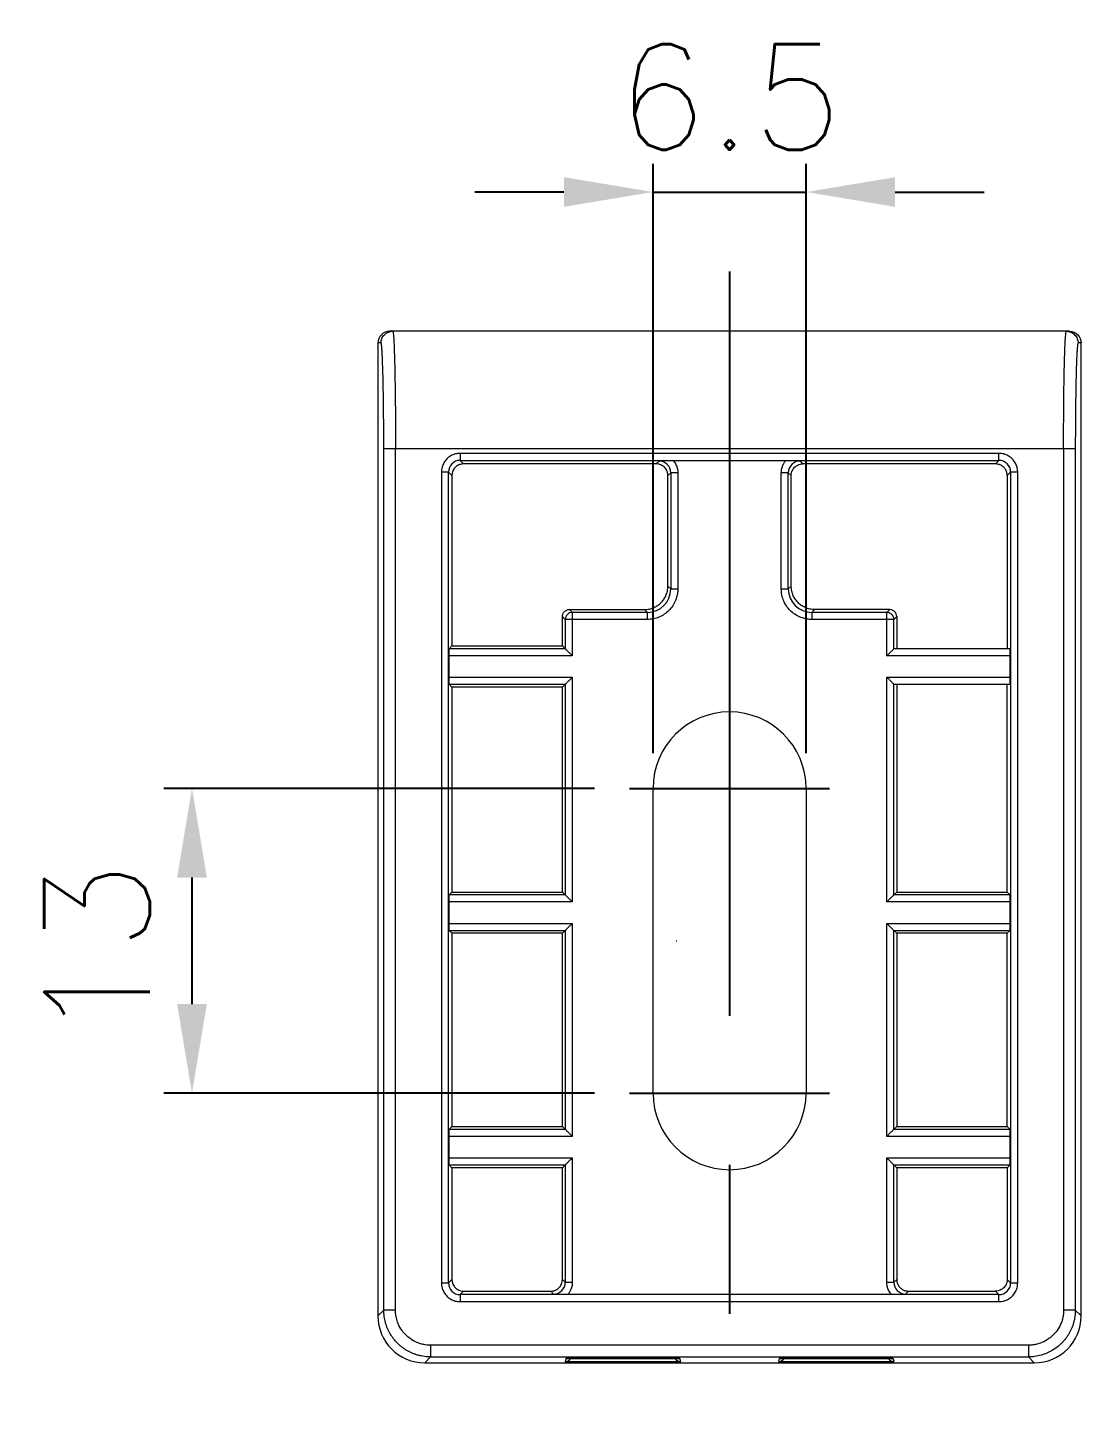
# Model space of a CAD drawing. Header units: millimetres. Extents: x 480 to 1074, y -563 to -143.
# Drawn here: x 613.6 to 658.5, y -370.1 to -310.7 of the extents above; entities that cross this region are included whole.
import ezdxf

# ---------------------------------------------------------------- set-up
doc = ezdxf.new("R2010")
doc.units = ezdxf.units.MM
doc.linetypes.add('CENTER', pattern=[50.8, 31.75, -6.35, 6.35, -6.35])
doc.styles.add('ROMANS', font='romans.shx', dxfattribs={"bigfont": 'whgtxt.shx'})
doc.dimstyles.new('A-1', dxfattribs={"dimscale": 0, "dimtxt": 4.5, "dimasz": 3.8, "dimexe": 1.2, "dimexo": 1.5, "dimgap": 1.8, "dimtad": 1, "dimdec": 4, "dimdsep": 46, "dimtxsty": 'ROMANS', "dimcen": 0, "dimclrd": 3, "dimclre": 3, "dimclrt": 2, "dimadec": 4, "dimazin": 2, "dimtfac": 1, "dimtdec": 4, "dimtmove": 0, "dimatfit": 0, "dimfxl": 0, "dimarcsym": 0})

# ---------------------------------------------------------------- blocks, each defined once
blk = doc.blocks.new('*D87')
at = {"color": 3, "lineweight": -2}
for p, q in [((637.725, -343.18), (619.356, -343.18)), ((620.556, -346.98), (620.556, -352.38)), ((637.725, -356.18), (619.356, -356.18))]:
    blk.add_line(p, q, dxfattribs=at)
at = {"color": 3}
for points in [[(619.923, -346.98), (621.19, -346.98), (620.556, -343.18)], [(619.923, -352.38), (621.19, -352.38), (620.556, -356.18)]]:
    blk.add_solid(points, dxfattribs=at)
at = {"layer": 'Defpoints', "color": 0}
for p in [(639.225, -343.18), (620.556, -356.18), (639.225, -356.18)]:
    blk.add_point(p, dxfattribs=at)
at = {"color": 2, "insert": (616.506, -350.128), "char_height": 4.5, "attachment_point": 5, "rotation": 90, "style": 'ROMANS'}
blk.add_mtext('13', dxfattribs=at)
blk = doc.blocks.new('*D88')
at = {"color": 3, "lineweight": -2}
for p, q in [((640.225, -341.68), (640.225, -316.54)), ((646.754, -341.68), (646.754, -316.54)), ((636.425, -317.74), (632.625, -317.74)), ((640.225, -317.74), (646.754, -317.74)), ((650.554, -317.74), (654.354, -317.74))]:
    blk.add_line(p, q, dxfattribs=at)
at = {"color": 3}
for points in [[(636.425, -317.107), (636.425, -318.373), (640.225, -317.74)], [(650.554, -317.107), (650.554, -318.373), (646.754, -317.74)]]:
    blk.add_solid(points, dxfattribs=at)
at = {"layer": 'Defpoints', "color": 0}
for p in [(646.754, -317.74), (640.225, -343.18), (646.754, -343.18)]:
    blk.add_point(p, dxfattribs=at)
at = {"color": 2, "insert": (643.489, -313.69), "char_height": 4.5, "attachment_point": 5, "style": 'ROMANS'}
blk.add_mtext('6.5', dxfattribs=at)

msp = doc.modelspace()

# ---------------------------------------------------------------- linework, layer by layer
at = {"color": 1, "linetype": 'CENTER'}
for p, q in [((643.4892, -321.13559), (643.4892, -370.12716)), ((639.22488, -343.18), (647.75353, -343.18)), ((639.22488, -356.18), (647.75353, -356.18))]:
    msp.add_line(p, q, dxfattribs=at)
at = {"color": 7, "linetype": 'Continuous', "lineweight": 15}
for p, q in [((628.4892, -324.18), (628.4892, -331.68)), ((628.62047, -324.18), (628.4892, -324.18)), ((629.12031, -323.68), (628.98921, -323.68)), ((657.85809, -323.68), (629.12031, -323.68)), ((657.98929, -323.68), (657.85809, -323.68)), ((658.4892, -324.18), (658.35793, -324.18006)), ((658.4892, -331.68), (658.4892, -324.18)), ((628.73831, -365.43158), (628.73831, -328.68)), ((629.23814, -328.68), (657.74025, -328.68)), ((629.23814, -365.43158), (629.23814, -328.68)), ((654.98172, -328.88776), (631.99668, -328.88776)), ((657.74025, -328.68), (657.74026, -331.68)), ((658.24009, -328.68), (658.24009, -331.68)), ((631.99668, -329.18765), (654.98172, -329.18765)), ((632.14615, -329.33712), (631.99668, -329.18765)), ((640.35844, -329.33712), (632.14615, -329.33712)), ((640.48172, -329.21384), (640.35844, -329.33712)), ((645.87854, -329.20619), (641.09987, -329.20619)), ((646.61996, -329.33712), (646.49668, -329.21384)), ((654.83226, -329.33712), (646.61996, -329.33712)), ((654.98172, -329.18765), (654.83226, -329.33712)), ((631.19696, -329.68748), (631.19696, -364.27253)), ((631.49685, -329.68748), (631.19696, -329.68748)), ((631.49685, -364.27253), (631.49685, -329.68748)), ((631.64632, -329.83695), (631.49685, -329.68748)), ((631.64632, -329.83695), (631.64632, -337.09908)), ((640.85827, -329.83695), (640.98155, -329.71367)), ((640.85827, -334.54942), (640.85827, -329.83695)), ((641.28145, -329.71367), (640.98155, -329.71367)), ((640.98155, -329.71367), (640.98155, -334.6727)), ((641.28145, -329.71367), (641.28145, -334.6727)), ((645.69696, -334.6727), (645.69696, -329.71367)), ((645.99685, -334.6727), (645.99685, -329.71367)), ((646.12013, -329.83695), (645.99685, -329.71367)), ((646.12013, -334.54942), (646.12013, -329.83695)), ((655.48155, -329.68748), (655.33209, -329.83695)), ((655.33209, -329.83695), (655.33209, -337.23)), ((655.48155, -329.68748), (655.48155, -364.27253)), ((655.78145, -364.27253), (655.78145, -329.68748)), ((628.4892, -331.68), (628.4892, -365.68069)), ((657.74026, -331.68), (657.74026, -365.43158)), ((658.24009, -331.68), (658.24009, -365.43158)), ((658.4892, -365.68069), (658.4892, -331.68)), ((640.98155, -334.6727), (640.85827, -334.54942)), ((645.69696, -334.6727), (645.99685, -334.6727)), ((646.12013, -334.54942), (645.99685, -334.6727)), ((636.78145, -335.67235), (636.6582, -335.54908)), ((636.6582, -335.54908), (639.85862, -335.54908)), ((639.85862, -335.54908), (639.9819, -335.67235)), ((646.99651, -335.67235), (647.11979, -335.54908)), ((650.3202, -335.54908), (647.11979, -335.54908)), ((650.3202, -335.54908), (650.19696, -335.67235)), ((636.35827, -335.84897), (636.48155, -335.97225)), ((636.35827, -337.09908), (636.35827, -335.84897)), ((636.48155, -335.97225), (636.48155, -337.22235)), ((636.78145, -335.97225), (636.48155, -335.97225)), ((636.78145, -335.67235), (636.78145, -335.97225)), ((639.9819, -335.67235), (636.78145, -335.67235)), ((636.78145, -335.97225), (636.78145, -337.52225)), ((639.9819, -335.97225), (636.78145, -335.97225)), ((639.9819, -335.97225), (639.9819, -335.67235)), ((650.19696, -335.67235), (646.99651, -335.67235)), ((650.19696, -335.97225), (646.99651, -335.97225)), ((650.19696, -335.97225), (650.19696, -335.67235)), ((650.19696, -337.53), (650.19696, -335.97225)), ((650.49685, -335.97225), (650.19696, -335.97225)), ((650.49685, -335.97225), (650.62013, -335.84901)), ((650.49685, -337.23011), (650.49685, -335.97225)), ((650.62013, -335.84901), (650.62013, -337.23)), ((631.52304, -337.22235), (631.64632, -337.09908)), ((636.48155, -337.22235), (631.52304, -337.22235)), ((631.64632, -337.09908), (636.35827, -337.09908)), ((636.35827, -337.09908), (636.48155, -337.22235)), ((655.45516, -337.23), (650.49706, -337.23)), ((631.51539, -337.52225), (631.51539, -338.43793)), ((636.78145, -337.52225), (631.51539, -337.52225)), ((655.46302, -337.53), (650.19696, -337.53)), ((655.46302, -338.43), (655.46302, -337.53)), ((631.51539, -338.43793), (636.78145, -338.43793)), ((636.78145, -338.43793), (636.78145, -348.02208)), ((650.19696, -338.43), (655.46302, -338.43)), ((650.19696, -348.02208), (650.19696, -338.43)), ((631.64632, -338.86111), (631.52304, -338.73783)), ((631.52304, -338.73783), (636.48155, -338.73783)), ((631.64632, -338.86111), (631.64632, -347.5989)), ((636.35827, -338.86111), (631.64632, -338.86111)), ((636.35827, -338.86111), (636.48155, -338.73783)), ((636.35827, -347.5989), (636.35827, -338.86111)), ((636.48155, -338.73783), (636.48155, -347.72218)), ((650.49685, -347.72218), (650.49685, -338.7299)), ((650.49706, -338.73), (655.45516, -338.73)), ((650.62013, -338.73), (650.62013, -347.5989)), ((655.33209, -347.5989), (655.33209, -338.73)), ((640.22488, -356.18), (640.22488, -343.18)), ((646.75353, -343.18), (646.75353, -356.18)), ((631.51539, -348.02208), (631.51539, -348.93776)), ((636.78145, -348.02208), (631.51539, -348.02208)), ((631.52304, -347.72218), (631.64632, -347.5989)), ((636.48155, -347.72218), (631.52304, -347.72218)), ((631.64632, -347.5989), (636.35827, -347.5989)), ((636.35827, -347.5989), (636.48155, -347.72218)), ((655.46302, -348.02208), (650.19696, -348.02208)), ((650.62013, -347.5989), (650.49685, -347.72218)), ((655.45537, -347.72218), (650.49685, -347.72218)), ((650.62013, -347.5989), (655.33209, -347.5989)), ((655.33209, -347.5989), (655.45537, -347.72218)), ((655.46302, -348.93776), (655.46302, -348.02208)), ((631.51539, -348.93776), (636.78145, -348.93776)), ((636.78145, -348.93776), (636.78145, -358.02208)), ((650.19696, -348.93776), (655.46302, -348.93776)), ((650.19696, -358.02208), (650.19696, -348.93776)), ((631.64632, -349.36093), (631.52304, -349.23765)), ((631.52304, -349.23765), (636.48155, -349.23765)), ((631.64632, -349.36093), (631.64632, -357.5989)), ((636.35827, -349.36093), (631.64632, -349.36093)), ((636.35827, -349.36093), (636.48155, -349.23765)), ((636.35827, -357.5989), (636.35827, -349.36093)), ((636.48155, -349.23765), (636.48155, -357.72218)), ((641.21146, -349.68), (641.2392, -349.68)), ((650.49685, -349.23765), (655.45537, -349.23765)), ((650.49685, -357.72218), (650.49685, -349.23765)), ((650.62013, -349.36093), (650.49685, -349.23765)), ((655.33209, -349.36093), (650.62013, -349.36093)), ((650.62013, -349.36093), (650.62013, -357.5989)), ((655.45537, -349.23765), (655.33209, -349.36093)), ((655.33209, -357.5989), (655.33209, -349.36093)), ((631.51539, -358.02208), (631.51539, -358.93776)), ((636.78145, -358.02208), (631.51539, -358.02208)), ((631.52304, -357.72218), (631.64632, -357.5989)), ((636.48155, -357.72218), (631.52304, -357.72218)), ((631.64632, -357.5989), (636.35827, -357.5989)), ((636.35827, -357.5989), (636.48155, -357.72218)), ((655.46302, -358.02208), (650.19696, -358.02208)), ((650.62013, -357.5989), (650.49685, -357.72218)), ((655.45537, -357.72218), (650.49685, -357.72218)), ((650.62013, -357.5989), (655.33209, -357.5989)), ((655.33209, -357.5989), (655.45537, -357.72218)), ((655.46302, -358.93776), (655.46302, -358.02208)), ((631.51539, -358.93776), (636.78145, -358.93776)), ((631.64632, -359.36093), (631.52304, -359.23765)), ((631.52304, -359.23765), (636.48155, -359.23765)), ((636.35827, -359.36093), (636.48155, -359.23765)), ((636.48155, -359.23765), (636.48155, -364.24634)), ((636.78145, -358.93776), (636.78145, -364.24634)), ((650.19696, -358.93776), (655.46302, -358.93776)), ((650.19696, -364.24634), (650.19696, -358.93776)), ((650.49685, -359.23765), (655.45537, -359.23765)), ((650.49685, -364.24634), (650.49685, -359.23765)), ((650.62013, -359.36093), (650.49685, -359.23765)), ((655.45537, -359.23765), (655.33209, -359.36093)), ((631.64632, -359.36093), (631.64632, -364.12306)), ((636.35827, -359.36093), (631.64632, -359.36093)), ((636.35827, -364.12306), (636.35827, -359.36093)), ((650.62013, -359.36093), (650.62013, -364.12306)), ((655.33209, -359.36093), (650.62013, -359.36093)), ((655.33209, -359.36093), (655.33209, -364.12306)), ((631.49685, -364.27253), (631.64632, -364.12306)), ((631.99668, -364.77235), (632.14615, -364.62289)), ((632.14615, -364.62289), (635.85844, -364.62289)), ((635.85844, -364.62289), (635.98172, -364.74617)), ((636.35827, -364.12306), (636.48155, -364.24634)), ((650.19696, -364.24634), (650.49685, -364.24634)), ((650.62013, -364.12306), (650.49685, -364.24634)), ((650.99668, -364.74617), (651.11996, -364.62289)), ((651.11996, -364.62289), (654.83226, -364.62289)), ((654.83226, -364.62289), (654.98172, -364.77235)), ((655.33209, -364.12306), (655.48155, -364.27253)), ((655.48155, -364.27253), (655.78145, -364.27253)), ((631.99668, -364.77235), (631.99668, -365.07225)), ((654.98172, -364.77235), (631.99668, -364.77235)), ((631.99668, -365.07225), (654.98172, -365.07225)), ((636.59987, -364.75382), (650.37854, -364.75382)), ((628.73831, -365.43158), (628.4892, -365.68069)), ((629.23814, -365.43158), (628.73831, -365.43158)), ((658.24009, -365.43158), (657.74026, -365.43158)), ((658.4892, -365.68069), (658.24009, -365.43158)), ((656.24078, -366.93107), (630.73763, -366.93107)), ((630.73763, -366.93107), (630.73763, -367.4309)), ((656.24078, -366.93107), (656.24078, -367.4309)), ((630.48852, -367.68), (630.73763, -367.4309)), ((630.73763, -367.4309), (656.24078, -367.4309)), ((636.50732, -367.49959), (636.47295, -367.62785)), ((641.37109, -367.49959), (636.50732, -367.49959)), ((636.51512, -367.49969), (641.36329, -367.49969)), ((641.40545, -367.62785), (641.37109, -367.49959)), ((645.60732, -367.49959), (645.57295, -367.62785)), ((650.47109, -367.49959), (645.60732, -367.49959)), ((645.61512, -367.49969), (650.46329, -367.49969)), ((650.50545, -367.62785), (650.47109, -367.49959)), ((656.24078, -367.4309), (656.48989, -367.68)), ((630.48852, -367.68), (656.48989, -367.68)), ((636.47295, -367.62785), (641.40545, -367.62785)), ((645.57295, -367.62785), (650.50545, -367.62785))]:
    msp.add_line(p, q, dxfattribs=at)
for centre, radius, start, end in [((628.9892, -324.18), 0.5, 89.9994515, 180), ((643.4892, -343.18), 3.26433, 0, 180), ((643.4892, -356.18), 3.26433, 180, 0)]:
    msp.add_arc(centre, radius, start, end, dxfattribs=at)
for centre, major_axis, ratio, start_param, end_param in [((630.48989, -365.67932), (-1.41518, -1.41518), 0.999315, 5.49812976, 7.06824085), ((656.48852, -365.67932), (1.41518, -1.41518), 0.999315, 5.49812976, 7.06824085), ((636.47295, -367.32796), (0.24206, 0.18574), 0.97325774, 4.07093457, 5.00604876), ((641.40545, -367.32796), (0.24206, -0.18574), 0.97325774, 4.4187292, 5.35384339), ((645.57295, -367.32796), (0.24206, 0.18574), 0.97325774, 4.07093457, 5.00604876), ((650.50545, -367.32796), (0.24206, -0.18574), 0.97325774, 4.4187292, 5.35384339)]:
    msp.add_ellipse(centre, major_axis=major_axis, ratio=ratio, start_param=start_param, end_param=end_param, dxfattribs=at)
for points, knots in [([(628.62047, -324.18), (628.62047, -324.12108), (628.64183, -323.99377), (628.75633, -323.81587), (628.93417, -323.70135), (629.06141, -323.68), (629.12031, -323.68)], [-0.00001354, -0.00001354, -0.00001354, -0.00001354, 0.25, 0.50001354, 0.75002708, 1, 1, 1, 1]), ([(628.73831, -328.68), (628.73829, -328.60631), (628.73823, -328.45943), (628.7378, -328.24019), (628.73711, -328.02297), (628.73614, -327.80777), (628.7349, -327.59458), (628.73337, -327.38343), (628.73157, -327.1743), (628.72881, -326.89887), (628.72469, -326.56365), (628.71871, -326.18181), (628.71178, -325.82349), (628.70134, -325.38329), (628.68924, -325.00479), (628.67591, -324.70068), (628.66656, -324.53289), (628.65811, -324.41244), (628.64992, -324.31844), (628.64077, -324.24184), (628.63066, -324.18959), (628.62387, -324.1832), (628.62047, -324.18)], [0, 0, 0, 0, 0.031280779, 0.062348407, 0.09327649, 0.124139634, 0.155012914, 0.185971331, 0.217089271, 0.248439986, 0.311146379, 0.374017146, 0.43699738, 0.499996956, 0.625843751, 0.688653469, 0.751459616, 0.793064126, 0.834886405, 0.889980191, 0.944879761, 1, 1, 1, 1]), ([(657.85809, -323.68), (657.917, -323.68), (658.04426, -323.70136), (658.22211, -323.81591), (658.3366, -323.99383), (658.35794, -324.12114), (658.35793, -324.18006)], [-0.00008413, -0.00008413, -0.00008413, -0.00008413, 0.24991595, 0.49996323, 0.75001052, 1.00001573, 1.00001573, 1.00001573, 1.00001573]), ([(657.98929, -323.68), (658.12017, -323.68003), (658.25024, -323.73392), (658.43533, -323.91904), (658.4892, -324.04912), (658.4892, -324.18)], [0, 0, 0, 0, 0.5, 0.5, 1, 1, 1, 1]), ([(658.35793, -324.18006), (658.356, -324.18106), (658.35215, -324.18304), (658.3464, -324.19946), (658.34071, -324.22576), (658.33507, -324.26289), (658.32948, -324.31059), (658.32394, -324.36892), (658.31846, -324.4379), (658.31124, -324.54362), (658.30245, -324.70128), (658.29245, -324.92998), (658.28306, -325.1954), (658.27153, -325.59466), (658.26163, -326.05729), (658.25368, -326.56661), (658.24876, -326.96774), (658.24489, -327.38445), (658.24214, -327.81073), (658.24041, -328.24409), (658.2402, -328.53455), (658.24009, -328.68)], [0, 0, 0, 0, 0.03132113, 0.06242987, 0.09340012, 0.12430678, 0.1552252, 0.18623063, 0.21739772, 0.24879996, 0.31159665, 0.37455975, 0.43761343, 0.50068077, 0.6265772, 0.6893585, 0.7521283, 0.81433007, 0.8767449, 0.93827607, 1, 1, 1, 1]), ([(628.73831, -328.68), (628.74168, -328.68), (628.79704, -328.68), (628.98145, -328.68), (629.10942, -328.68), (629.23814, -328.68)], [0, 0, 0, 0, 0.5, 0.5, 1, 1, 1, 1]), ([(631.99668, -328.88776), (631.97761, -328.8882), (631.92348, -328.88945), (631.81952, -328.9041), (631.67151, -328.94946), (631.53569, -329.02786), (631.4293, -329.12009), (631.33699, -329.22654), (631.24935, -329.37916), (631.20243, -329.54833), (631.19832, -329.65283), (631.19696, -329.68748)], [0, 0, 0, 0, 0.04562756, 0.12951131, 0.25026817, 0.41399976, 0.50016188, 0.58628333, 0.75004709, 0.91711742, 1, 1, 1, 1]), ([(631.99668, -328.88776), (631.99668, -328.95754), (631.99668, -329.03885), (631.99668, -329.15534), (631.99668, -329.18583), (631.99668, -329.18765)], [0, 0, 0, 0, 0.5, 0.5, 1, 1, 1, 1]), ([(655.78145, -329.68748), (655.78101, -329.66841), (655.77976, -329.61428), (655.76511, -329.51033), (655.71974, -329.36231), (655.64134, -329.22649), (655.54911, -329.1201), (655.44267, -329.02779), (655.29005, -328.94015), (655.12088, -328.89323), (655.01638, -328.88912), (654.98172, -328.88776)], [0, 0, 0, 0, 0.04562756, 0.12951131, 0.25026817, 0.41399976, 0.50016188, 0.58628333, 0.75004709, 0.91711742, 1, 1, 1, 1]), ([(654.98172, -329.18765), (654.98172, -329.18583), (654.98172, -329.15534), (654.98172, -329.03885), (654.98172, -328.95754), (654.98172, -328.88776)], [0, 0, 0, 0, 0.5, 0.5, 1, 1, 1, 1]), ([(657.74025, -328.68), (657.86897, -328.68), (657.99695, -328.68), (658.18135, -328.68), (658.23672, -328.68), (658.24009, -328.68)], [0, 0, 0, 0, 0.5, 0.5, 1, 1, 1, 1]), ([(632.14615, -329.33712), (632.1213, -329.33796), (632.07287, -329.33959), (632.00281, -329.35401), (631.90246, -329.38965), (631.80994, -329.46036), (631.7313, -329.55074), (631.68303, -329.63203), (631.65149, -329.72843), (631.64809, -329.79976), (631.64632, -329.83695)], [0, 0, 0, 0, 0.09474251, 0.1847255, 0.27178737, 0.49965877, 0.61767996, 0.72843052, 0.85837584, 1, 1, 1, 1]), ([(640.85827, -329.83695), (640.85744, -329.81211), (640.8558, -329.76367), (640.84138, -329.69361), (640.80574, -329.59327), (640.73503, -329.50075), (640.64465, -329.4221), (640.56336, -329.37383), (640.46696, -329.34229), (640.39564, -329.33889), (640.35844, -329.33712)], [0, 0, 0, 0, 0.094742508, 0.184725502, 0.271787372, 0.499658772, 0.617679962, 0.728430519, 0.85837584, 1, 1, 1, 1]), ([(641.09987, -329.20619), (641.07578, -329.20612), (641.02554, -329.20596), (640.9489, -329.20611), (640.87022, -329.20724), (640.7928, -329.20863), (640.71497, -329.20994), (640.62372, -329.21152), (640.54682, -329.21275), (640.49472, -329.21362), (640.48172, -329.21384)], [0, 0, 0, 0, 0.10356662, 0.21599358, 0.33510602, 0.45902277, 0.58128814, 0.71952206, 0.93001649, 1, 1, 1, 1]), ([(641.09987, -329.20619), (641.1185, -329.23057), (641.15562, -329.27915), (641.20046, -329.35942), (641.24204, -329.45744), (641.27464, -329.57604), (641.27917, -329.6676), (641.28145, -329.71367)], [0, 0, 0, 0, 0.16745882, 0.33356289, 0.50046694, 0.74865725, 1, 1, 1, 1]), ([(645.69696, -329.71367), (645.69801, -329.68306), (645.70012, -329.62208), (645.71634, -329.53169), (645.74634, -329.42955), (645.79638, -329.31708), (645.85103, -329.24332), (645.87854, -329.20619)], [0, 0, 0, 0, 0.16709958, 0.332991603, 0.499824777, 0.74817449, 1, 1, 1, 1]), ([(646.49668, -329.21384), (646.48366, -329.21362), (646.43157, -329.21275), (646.35469, -329.21152), (646.26347, -329.20993), (646.17751, -329.20851), (646.08329, -329.20671), (645.97972, -329.20582), (645.91115, -329.20607), (645.87854, -329.20619)], [0, 0, 0, 0, 0.070112109, 0.280493107, 0.418702427, 0.541032564, 0.705256598, 0.859852396, 1, 1, 1, 1]), ([(646.12013, -329.83695), (646.12097, -329.81211), (646.1226, -329.76367), (646.13702, -329.69361), (646.17266, -329.59327), (646.24337, -329.50075), (646.33375, -329.4221), (646.41504, -329.37383), (646.51145, -329.34229), (646.58277, -329.33889), (646.61996, -329.33712)], [0, 0, 0, 0, 0.094742508, 0.184725502, 0.271787372, 0.499658772, 0.617679962, 0.728430519, 0.85837584, 1, 1, 1, 1]), ([(655.33209, -329.83695), (655.3311, -329.81315), (655.32914, -329.76556), (655.31335, -329.69563), (655.2885, -329.62859), (655.25417, -329.56578), (655.2113, -329.5085), (655.16071, -329.4579), (655.10343, -329.41504), (655.04062, -329.3807), (654.97357, -329.35585), (654.90364, -329.34007), (654.85605, -329.3381), (654.83226, -329.33712)], [0, 0, 0, 0, 0.090924558, 0.181839836, 0.272747896, 0.3636508, 0.45455061, 0.54544939, 0.6363492, 0.727252104, 0.818160164, 0.909075442, 1, 1, 1, 1]), ([(645.99685, -329.71367), (645.99503, -329.71367), (645.96454, -329.71367), (645.84805, -329.71367), (645.76673, -329.71367), (645.69696, -329.71367)], [0, 0, 0, 0, 0.5, 0.5, 1, 1, 1, 1]), ([(655.78145, -329.68748), (655.71167, -329.68748), (655.63036, -329.68748), (655.51387, -329.68748), (655.48338, -329.68748), (655.48155, -329.68748)], [0, 0, 0, 0, 0.5, 0.5, 1, 1, 1, 1]), ([(639.85862, -335.54908), (639.8945, -335.54804), (639.96562, -335.54598), (640.07061, -335.52875), (640.17253, -335.50111), (640.29426, -335.45283), (640.43034, -335.37596), (640.56922, -335.2603), (640.68515, -335.12125), (640.77884, -334.95489), (640.84608, -334.7621), (640.85419, -334.62067), (640.85827, -334.54942)], [0, 0, 0, 0, 0.06859145, 0.13596628, 0.20290758, 0.27021358, 0.38599221, 0.50019183, 0.61406099, 0.73017033, 0.8640705, 1, 1, 1, 1]), ([(641.28145, -334.6727), (641.28058, -334.70711), (641.27884, -334.77552), (641.26641, -334.87707), (641.24673, -334.97672), (641.21913, -335.07446), (641.16629, -335.21779), (641.07003, -335.39936), (640.90681, -335.59726), (640.7087, -335.76087), (640.4825, -335.8802), (640.23724, -335.95768), (640.06732, -335.96738), (639.9819, -335.97225)], [0, 0, 0, 0, 0.05063423, 0.10064012, 0.15031744, 0.19997192, 0.24990967, 0.37495008, 0.5001491, 0.62508459, 0.75039527, 0.87451487, 1, 1, 1, 1]), ([(640.98155, -334.6727), (640.98338, -334.6727), (641.01387, -334.6727), (641.13036, -334.6727), (641.21167, -334.6727), (641.28145, -334.6727)], [0, 0, 0, 0, 0.5, 0.5, 1, 1, 1, 1]), ([(646.99651, -335.97225), (646.96209, -335.97138), (646.89369, -335.96965), (646.79214, -335.95721), (646.69249, -335.93753), (646.59474, -335.90993), (646.45142, -335.85709), (646.26985, -335.76083), (646.07194, -335.59761), (645.90834, -335.3995), (645.78901, -335.1733), (645.71153, -334.92804), (645.70183, -334.75812), (645.69696, -334.6727)], [0, 0, 0, 0, 0.05063423, 0.10064012, 0.15031744, 0.19997192, 0.24990967, 0.37495008, 0.5001491, 0.62508459, 0.75039527, 0.87451487, 1, 1, 1, 1]), ([(647.11979, -335.54908), (647.08391, -335.54804), (647.01278, -335.54598), (646.9078, -335.52875), (646.80587, -335.50111), (646.68415, -335.45283), (646.54806, -335.37596), (646.40918, -335.2603), (646.29326, -335.12125), (646.19957, -334.95489), (646.13232, -334.7621), (646.12422, -334.62067), (646.12013, -334.54942)], [0, 0, 0, 0, 0.06859145, 0.13596628, 0.20290758, 0.27021358, 0.38599221, 0.50019183, 0.61406099, 0.73017033, 0.8640705, 1, 1, 1, 1]), ([(636.35827, -335.84897), (636.35927, -335.829), (636.36124, -335.78979), (636.37849, -335.73338), (636.40656, -335.68159), (636.44421, -335.63616), (636.4902, -335.59811), (636.54221, -335.57051), (636.59904, -335.55217), (636.63834, -335.55011), (636.6582, -335.54908)], [0, 0, 0, 0, 0.127045806, 0.249423002, 0.372187323, 0.500348702, 0.623077081, 0.750163731, 0.87367886, 1, 1, 1, 1]), ([(650.62013, -335.84901), (650.62013, -335.849), (650.62014, -335.80997), (650.60452, -335.73093), (650.53781, -335.63196), (650.43797, -335.56257), (650.35946, -335.55357), (650.3202, -335.54908)], [0, 0, 0, 0, 0.00007328, 0.25008381, 0.5000462, 0.75000381, 1, 1, 1, 1]), ([(636.78145, -335.67235), (636.70297, -335.67241), (636.62497, -335.70475), (636.51395, -335.81578), (636.48161, -335.89377), (636.48155, -335.97225)], [0, 0, 0, 0, 0.5, 0.5, 1, 1, 1, 1]), ([(646.99651, -335.67235), (646.99651, -335.67418), (646.99651, -335.70467), (646.99651, -335.82116), (646.99651, -335.90247), (646.99651, -335.97225)], [0, 0, 0, 0, 0.5, 0.5, 1, 1, 1, 1]), ([(650.49685, -335.97225), (650.49591, -335.95423), (650.49412, -335.92017), (650.48118, -335.87352), (650.46435, -335.83473), (650.44556, -335.8036), (650.42709, -335.77946), (650.39846, -335.7484), (650.35956, -335.71787), (650.30554, -335.69101), (650.26155, -335.67834), (650.22748, -335.67364), (650.20918, -335.67251), (650.20021, -335.6724), (650.19696, -335.67235)], [0, 0, 0, 0, 0.11476588, 0.21697933, 0.30662912, 0.38370616, 0.44820333, 0.5001155, 0.65285165, 0.75991577, 0.88334736, 0.94260324, 0.9791504, 1, 1, 1, 1]), ([(631.52304, -337.22235), (631.52255, -337.2239), (631.52159, -337.22694), (631.52029, -337.24423), (631.51914, -337.2687), (631.51814, -337.29938), (631.5173, -337.33426), (631.5166, -337.37171), (631.51606, -337.41026), (631.51568, -337.44869), (631.51544, -337.48601), (631.5154, -337.51044), (631.51539, -337.52225)], [0, 0, 0, 0, 0.123485809, 0.241756004, 0.354809023, 0.462643436, 0.565257965, 0.662651492, 0.754823077, 0.841771982, 0.923497701, 1, 1, 1, 1]), ([(636.78145, -337.52225), (636.76476, -337.5055), (636.73455, -337.47518), (636.69445, -337.43507), (636.65299, -337.39388), (636.61075, -337.35143), (636.56196, -337.30295), (636.5205, -337.26109), (636.48928, -337.22984), (636.48405, -337.22477), (636.48155, -337.22235)], [0, 0, 0, 0, 0.12572446, 0.22755853, 0.30550825, 0.44693497, 0.56847372, 0.72845205, 0.87046536, 1, 1, 1, 1]), ([(650.19696, -337.53), (650.21371, -337.51331), (650.24403, -337.4831), (650.28414, -337.443), (650.32533, -337.40154), (650.36777, -337.3593), (650.41625, -337.31052), (650.45812, -337.26906), (650.48937, -337.23784), (650.49443, -337.2326), (650.49685, -337.23011)], [0, 0, 0, 0, 0.12572446, 0.22755853, 0.30550825, 0.44693497, 0.56847372, 0.72845205, 0.87046536, 1, 1, 1, 1]), ([(655.46302, -337.53), (655.46298, -337.51282), (655.46291, -337.47671), (655.46239, -337.42165), (655.46159, -337.36589), (655.46046, -337.31315), (655.459, -337.26877), (655.45724, -337.23652), (655.45587, -337.23222), (655.45516, -337.23)], [0, 0, 0, 0, 0.10949356, 0.2301213, 0.36187684, 0.5047523, 0.65873845, 0.82382486, 1, 1, 1, 1]), ([(631.51539, -338.43793), (631.51542, -338.45505), (631.51549, -338.49094), (631.51599, -338.54553), (631.51678, -338.60066), (631.51788, -338.65279), (631.51929, -338.69691), (631.52101, -338.72955), (631.52235, -338.73501), (631.52304, -338.73783)], [0, 0, 0, 0, 0.1109415, 0.23253266, 0.36476806, 0.50764096, 0.66114341, 0.82526642, 1, 1, 1, 1]), ([(636.78145, -338.43793), (636.7647, -338.45462), (636.73438, -338.48483), (636.69427, -338.52493), (636.65308, -338.56639), (636.61063, -338.60863), (636.56215, -338.65742), (636.52029, -338.69888), (636.48904, -338.73009), (636.48397, -338.73533), (636.48155, -338.73783)], [0, 0, 0, 0, 0.12572446, 0.22755853, 0.30550825, 0.44693497, 0.56847372, 0.72845205, 0.87046536, 1, 1, 1, 1]), ([(650.49685, -338.7299), (650.49586, -338.72888), (650.49384, -338.7268), (650.48261, -338.7154), (650.46525, -338.69807), (650.44115, -338.67418), (650.4092, -338.6424), (650.36779, -338.60073), (650.31937, -338.55249), (650.26161, -338.49435), (650.22087, -338.4538), (650.19696, -338.43)], [0, 0, 0, 0, 0.076758182, 0.157060766, 0.242317786, 0.333710234, 0.432198623, 0.553523198, 0.694930784, 0.82094176, 1, 1, 1, 1]), ([(655.45516, -338.73), (655.45562, -338.72909), (655.45652, -338.72729), (655.45775, -338.71334), (655.45886, -338.69281), (655.45984, -338.66641), (655.46068, -338.63583), (655.4614, -338.60241), (655.46199, -338.5674), (655.46244, -338.53191), (655.46277, -338.49683), (655.46298, -338.46291), (655.463, -338.44074), (655.46302, -338.43)], [0, 0, 0, 0, 0.11346242, 0.22241688, 0.32686229, 0.42679761, 0.52222193, 0.61313443, 0.6995344, 0.78142128, 0.85879464, 0.93165423, 1, 1, 1, 1]), ([(631.52304, -347.72218), (631.52255, -347.72373), (631.52159, -347.72677), (631.52029, -347.74406), (631.51914, -347.76853), (631.51814, -347.79921), (631.5173, -347.83408), (631.5166, -347.87154), (631.51606, -347.91009), (631.51568, -347.94852), (631.51544, -347.98584), (631.5154, -348.01027), (631.51539, -348.02208)], [0, 0, 0, 0, 0.12348516, 0.24175486, 0.35480752, 0.46264171, 0.56525617, 0.66264977, 0.75482157, 0.84177083, 0.92349705, 1, 1, 1, 1]), ([(636.78145, -348.02208), (636.76476, -348.00533), (636.73455, -347.97501), (636.69445, -347.9349), (636.65299, -347.89371), (636.61075, -347.85126), (636.56196, -347.80278), (636.5205, -347.76092), (636.48928, -347.72967), (636.48405, -347.7246), (636.48155, -347.72218)], [0, 0, 0, 0, 0.12572446, 0.22755853, 0.30550825, 0.44693497, 0.56847372, 0.72845205, 0.87046536, 1, 1, 1, 1]), ([(650.19696, -348.02208), (650.21371, -348.00539), (650.24403, -347.97518), (650.28414, -347.93508), (650.32533, -347.89362), (650.36777, -347.85138), (650.41625, -347.80259), (650.45812, -347.76113), (650.48937, -347.72992), (650.49443, -347.72468), (650.49685, -347.72218)], [0, 0, 0, 0, 0.12572446, 0.22755853, 0.30550825, 0.44693497, 0.56847372, 0.72845205, 0.87046536, 1, 1, 1, 1]), ([(655.46302, -348.02208), (655.46298, -348.00496), (655.46291, -347.96907), (655.46241, -347.91448), (655.46163, -347.85935), (655.46053, -347.80722), (655.45911, -347.7631), (655.4574, -347.73046), (655.45606, -347.725), (655.45537, -347.72218)], [0, 0, 0, 0, 0.110941502, 0.232532658, 0.364768064, 0.507640963, 0.661143414, 0.825266419, 1, 1, 1, 1]), ([(631.51539, -348.93776), (631.51542, -348.95488), (631.51549, -348.99077), (631.51599, -349.04536), (631.51678, -349.10049), (631.51788, -349.15261), (631.51929, -349.19674), (631.52101, -349.22938), (631.52235, -349.23484), (631.52304, -349.23765)], [0, 0, 0, 0, 0.110941304, 0.232532328, 0.364767669, 0.507640568, 0.661143085, 0.825266221, 1, 1, 1, 1]), ([(636.78145, -348.93776), (636.7647, -348.95445), (636.73438, -348.98466), (636.69427, -349.02476), (636.65308, -349.06622), (636.61063, -349.10846), (636.56215, -349.15724), (636.52029, -349.1987), (636.48904, -349.22992), (636.48397, -349.23516), (636.48155, -349.23765)], [0, 0, 0, 0, 0.12572446, 0.22755853, 0.30550825, 0.44693497, 0.56847372, 0.72845205, 0.87046536, 1, 1, 1, 1]), ([(650.19696, -348.93776), (650.21365, -348.95451), (650.24386, -348.98483), (650.28396, -349.02494), (650.32542, -349.06613), (650.36766, -349.10858), (650.41644, -349.15706), (650.4579, -349.19892), (650.48912, -349.23017), (650.49436, -349.23524), (650.49685, -349.23765)], [0, 0, 0, 0, 0.12572446, 0.22755853, 0.30550825, 0.44693497, 0.56847372, 0.72845205, 0.87046536, 1, 1, 1, 1]), ([(655.45537, -349.23765), (655.45586, -349.23611), (655.45682, -349.23307), (655.45812, -349.21578), (655.45927, -349.19131), (655.46027, -349.16063), (655.46111, -349.12575), (655.4618, -349.0883), (655.46234, -349.04975), (655.46272, -349.01132), (655.46297, -348.974), (655.463, -348.94957), (655.46302, -348.93776)], [0, 0, 0, 0, 0.12348581, 0.241756, 0.35480902, 0.46264344, 0.56525797, 0.66265149, 0.75482308, 0.84177198, 0.9234977, 1, 1, 1, 1]), ([(631.52304, -357.72218), (631.52255, -357.72373), (631.52159, -357.72677), (631.52029, -357.74406), (631.51914, -357.76853), (631.51814, -357.79921), (631.5173, -357.83408), (631.5166, -357.87154), (631.51606, -357.91009), (631.51568, -357.94852), (631.51544, -357.98584), (631.5154, -358.01027), (631.51539, -358.02208)], [0, 0, 0, 0, 0.12348516, 0.24175486, 0.35480752, 0.46264171, 0.56525617, 0.66264977, 0.75482157, 0.84177083, 0.92349705, 1, 1, 1, 1]), ([(636.78145, -358.02208), (636.76476, -358.00533), (636.73455, -357.97501), (636.69445, -357.9349), (636.65299, -357.89371), (636.61075, -357.85126), (636.56196, -357.80278), (636.5205, -357.76092), (636.48928, -357.72967), (636.48405, -357.7246), (636.48155, -357.72218)], [0, 0, 0, 0, 0.12572446, 0.22755853, 0.30550825, 0.44693497, 0.56847372, 0.72845205, 0.87046536, 1, 1, 1, 1]), ([(650.19696, -358.02208), (650.21371, -358.00539), (650.24403, -357.97518), (650.28414, -357.93508), (650.32533, -357.89362), (650.36777, -357.85138), (650.41625, -357.80259), (650.45812, -357.76113), (650.48937, -357.72992), (650.49443, -357.72468), (650.49685, -357.72218)], [0, 0, 0, 0, 0.12572446, 0.22755853, 0.30550825, 0.44693497, 0.56847372, 0.72845205, 0.87046536, 1, 1, 1, 1]), ([(655.46302, -358.02208), (655.46298, -358.00496), (655.46291, -357.96907), (655.46241, -357.91448), (655.46163, -357.85935), (655.46053, -357.80722), (655.45911, -357.7631), (655.4574, -357.73046), (655.45606, -357.725), (655.45537, -357.72218)], [0, 0, 0, 0, 0.1109415, 0.23253266, 0.36476806, 0.50764096, 0.66114341, 0.82526642, 1, 1, 1, 1]), ([(631.51539, -358.93776), (631.51542, -358.95488), (631.51549, -358.99077), (631.51599, -359.04536), (631.51678, -359.10049), (631.51788, -359.15261), (631.51929, -359.19674), (631.52101, -359.22938), (631.52235, -359.23484), (631.52304, -359.23765)], [0, 0, 0, 0, 0.1109413, 0.23253233, 0.36476767, 0.50764057, 0.66114309, 0.82526622, 1, 1, 1, 1]), ([(636.78145, -358.93776), (636.7647, -358.95445), (636.73438, -358.98466), (636.69427, -359.02476), (636.65308, -359.06622), (636.61063, -359.10846), (636.56215, -359.15724), (636.52029, -359.1987), (636.48904, -359.22992), (636.48397, -359.23516), (636.48155, -359.23765)], [0, 0, 0, 0, 0.12572446, 0.22755853, 0.30550825, 0.44693497, 0.56847372, 0.72845205, 0.87046536, 1, 1, 1, 1]), ([(650.19696, -358.93776), (650.21365, -358.95451), (650.24386, -358.98483), (650.28396, -359.02494), (650.32542, -359.06613), (650.36766, -359.10858), (650.41644, -359.15706), (650.4579, -359.19892), (650.48912, -359.23017), (650.49436, -359.23524), (650.49685, -359.23765)], [0, 0, 0, 0, 0.12572446, 0.22755853, 0.30550825, 0.44693497, 0.56847372, 0.72845205, 0.87046536, 1, 1, 1, 1]), ([(655.45537, -359.23765), (655.45586, -359.23611), (655.45682, -359.23307), (655.45812, -359.21578), (655.45927, -359.19131), (655.46027, -359.16063), (655.46111, -359.12575), (655.4618, -359.0883), (655.46234, -359.04975), (655.46272, -359.01132), (655.46297, -358.974), (655.463, -358.94957), (655.46302, -358.93776)], [0, 0, 0, 0, 0.12348581, 0.241756, 0.35480902, 0.46264344, 0.56525797, 0.66265149, 0.75482308, 0.84177198, 0.9234977, 1, 1, 1, 1]), ([(631.19696, -364.27253), (631.1974, -364.2916), (631.19865, -364.34573), (631.2133, -364.44968), (631.25866, -364.5977), (631.33706, -364.73352), (631.42929, -364.83991), (631.53573, -364.93222), (631.68835, -365.01986), (631.85753, -365.06678), (631.96203, -365.07089), (631.99668, -365.07225)], [0, 0, 0, 0, 0.04562756, 0.12951131, 0.25026817, 0.41399976, 0.50016188, 0.58628333, 0.75004709, 0.91711742, 1, 1, 1, 1]), ([(631.19696, -364.27253), (631.26673, -364.27253), (631.34805, -364.27253), (631.46454, -364.27253), (631.49503, -364.27253), (631.49685, -364.27253)], [0, 0, 0, 0, 0.5, 0.5, 1, 1, 1, 1]), ([(631.64632, -364.12306), (631.64716, -364.1479), (631.64879, -364.19634), (631.66321, -364.2664), (631.69885, -364.36674), (631.76956, -364.45926), (631.85994, -364.53791), (631.94123, -364.58618), (632.03763, -364.61772), (632.10895, -364.62112), (632.14615, -364.62289)], [0, 0, 0, 0, 0.09474251, 0.1847255, 0.27178737, 0.49965877, 0.61767996, 0.72843052, 0.85837584, 1, 1, 1, 1]), ([(635.85844, -364.62289), (635.88329, -364.62205), (635.93173, -364.62042), (636.00178, -364.606), (636.10213, -364.57036), (636.19465, -364.49965), (636.2733, -364.40927), (636.32156, -364.32798), (636.3531, -364.23157), (636.3565, -364.16025), (636.35827, -364.12306)], [0, 0, 0, 0, 0.09474251, 0.1847255, 0.27178737, 0.49965877, 0.61767996, 0.72843052, 0.85837584, 1, 1, 1, 1]), ([(636.48155, -364.24634), (636.48338, -364.24634), (636.51387, -364.24634), (636.63036, -364.24634), (636.71167, -364.24634), (636.78145, -364.24634)], [0, 0, 0, 0, 0.5, 0.5, 1, 1, 1, 1]), ([(636.78145, -364.24634), (636.78039, -364.27694), (636.77829, -364.33793), (636.76206, -364.42832), (636.73207, -364.53046), (636.68202, -364.64293), (636.62738, -364.71669), (636.59987, -364.75382)], [0, 0, 0, 0, 0.16709958, 0.3329916, 0.49982478, 0.74817449, 1, 1, 1, 1]), ([(650.37854, -364.75382), (650.35991, -364.72943), (650.32279, -364.68086), (650.27794, -364.60059), (650.23636, -364.50257), (650.20376, -364.38397), (650.19923, -364.29241), (650.19696, -364.24634)], [0, 0, 0, 0, 0.16745882, 0.33356289, 0.50046694, 0.74865725, 1, 1, 1, 1]), ([(650.62013, -364.12306), (650.62111, -364.14686), (650.62308, -364.19445), (650.63887, -364.26438), (650.66372, -364.33142), (650.69805, -364.39423), (650.74092, -364.45151), (650.79151, -364.50211), (650.84879, -364.54497), (650.9116, -364.57931), (650.97865, -364.60416), (651.04857, -364.61994), (651.09616, -364.62191), (651.11996, -364.62289)], [0, 0, 0, 0, 0.09092456, 0.18183984, 0.2727479, 0.3636508, 0.45455061, 0.54544939, 0.6363492, 0.7272521, 0.81816016, 0.90907544, 1, 1, 1, 1]), ([(655.33209, -364.12306), (655.33125, -364.1479), (655.32962, -364.19634), (655.3152, -364.2664), (655.27956, -364.36674), (655.20885, -364.45926), (655.11847, -364.53791), (655.03718, -364.58618), (654.94077, -364.61772), (654.86945, -364.62112), (654.83226, -364.62289)], [0, 0, 0, 0, 0.09474251, 0.1847255, 0.27178737, 0.49965877, 0.61767996, 0.72843052, 0.85837584, 1, 1, 1, 1]), ([(654.98172, -365.07225), (655.0008, -365.07181), (655.05493, -365.07056), (655.15888, -365.05591), (655.30689, -365.01055), (655.44271, -364.93215), (655.5491, -364.83992), (655.64142, -364.73347), (655.72906, -364.58085), (655.77598, -364.41168), (655.78009, -364.30718), (655.78145, -364.27253)], [0, 0, 0, 0, 0.04562756, 0.12951131, 0.25026817, 0.41399976, 0.50016188, 0.58628333, 0.75004709, 0.91711742, 1, 1, 1, 1]), ([(635.98172, -364.74617), (635.99474, -364.74639), (636.04683, -364.74726), (636.12372, -364.74849), (636.21494, -364.75008), (636.30089, -364.7515), (636.39512, -364.75329), (636.49868, -364.75419), (636.56726, -364.75394), (636.59987, -364.75382)], [0, 0, 0, 0, 0.07011211, 0.28049311, 0.41870243, 0.54103256, 0.7052566, 0.8598524, 1, 1, 1, 1]), ([(650.37854, -364.75382), (650.40263, -364.75389), (650.45287, -364.75405), (650.52951, -364.7539), (650.60819, -364.75277), (650.68561, -364.75138), (650.76343, -364.75007), (650.85468, -364.74849), (650.93158, -364.74726), (650.98368, -364.74639), (650.99668, -364.74617)], [0, 0, 0, 0, 0.10356662, 0.21599358, 0.33510602, 0.45902277, 0.58128814, 0.71952206, 0.93001649, 1, 1, 1, 1]), ([(654.98172, -365.07225), (654.98172, -365.00247), (654.98172, -364.92116), (654.98172, -364.80467), (654.98172, -364.77418), (654.98172, -364.77235)], [0, 0, 0, 0, 0.5, 0.5, 1, 1, 1, 1]), ([(630.73763, -367.4309), (630.69184, -367.42998), (630.60066, -367.42816), (630.46512, -367.41364), (630.33202, -367.39083), (630.2019, -367.35925), (630.07531, -367.31948), (629.95272, -367.27185), (629.83459, -367.21682), (629.7213, -367.15482), (629.61324, -367.0863), (629.51071, -367.01174), (629.41399, -366.93162), (629.29258, -366.81754), (629.15359, -366.66002), (629.01028, -366.44901), (628.89284, -366.2171), (628.80579, -365.96738), (628.7491, -365.70356), (628.74193, -365.52277), (628.73831, -365.43158)], [0, 0, 0, 0, 0.04375154, 0.0871257, 0.13012259, 0.1727423, 0.21498492, 0.25685058, 0.29833936, 0.33945139, 0.38018677, 0.42054562, 0.46052806, 0.50013422, 0.57967905, 0.66072924, 0.74328565, 0.82734909, 0.9129203, 1, 1, 1, 1]), ([(630.73763, -366.93107), (630.70442, -366.93035), (630.62733, -366.92868), (630.49658, -366.9138), (630.33703, -366.88026), (630.11544, -366.80492), (629.88533, -366.67695), (629.67246, -366.49672), (629.49226, -366.28383), (629.35474, -366.03688), (629.27479, -365.7844), (629.24277, -365.59042), (629.2395, -365.47827), (629.23814, -365.43158)], [0, 0, 0, 0, 0.04234311, 0.09829955, 0.16753269, 0.24988035, 0.39600757, 0.50005776, 0.60409709, 0.75022847, 0.85701453, 0.94047344, 1, 1, 1, 1]), ([(657.74026, -365.43158), (657.73955, -365.46479), (657.73788, -365.54188), (657.723, -365.67263), (657.68946, -365.83218), (657.61412, -366.05376), (657.48614, -366.28388), (657.30591, -366.49675), (657.09302, -366.67695), (656.84608, -366.81447), (656.5936, -366.89441), (656.39961, -366.92644), (656.28747, -366.92971), (656.24078, -366.93107)], [0, 0, 0, 0, 0.04234311, 0.09829955, 0.16753269, 0.24988035, 0.39600757, 0.50005776, 0.60409709, 0.75022847, 0.85701453, 0.94047344, 1, 1, 1, 1]), ([(658.24009, -365.43158), (658.23918, -365.47737), (658.23736, -365.56855), (658.22283, -365.70408), (658.20003, -365.83719), (658.16845, -365.9673), (658.12867, -366.0939), (658.08105, -366.21648), (658.02602, -366.33462), (657.96401, -366.4479), (657.8955, -366.55597), (657.82094, -366.6585), (657.74082, -366.75522), (657.62674, -366.87663), (657.46921, -367.01562), (657.25821, -367.15893), (657.0263, -367.27636), (656.77658, -367.36342), (656.51275, -367.42011), (656.33196, -367.42728), (656.24078, -367.4309)], [0, 0, 0, 0, 0.04375154, 0.0871257, 0.13012259, 0.1727423, 0.21498492, 0.25685058, 0.29833936, 0.33945139, 0.38018677, 0.42054562, 0.46052806, 0.50013422, 0.57967905, 0.66072924, 0.74328565, 0.82734909, 0.9129203, 1, 1, 1, 1])]:
    msp.add_open_spline(points, degree=3, knots=knots, dxfattribs=at)
for points in [[(629.12031, -323.68), (629.12805, -323.68), (629.13576, -323.7137), (629.14332, -323.77868)], [(657.835, -323.77929), (657.84258, -323.71396), (657.85031, -323.68), (657.85809, -323.68)], [(631.99668, -329.18765), (631.72425, -329.18754), (631.49674, -329.41505), (631.49685, -329.68748)], [(640.98155, -329.71367), (640.98166, -329.44101), (640.75387, -329.21379), (640.48172, -329.21384)], [(646.49668, -329.21384), (646.22454, -329.21379), (645.99674, -329.44101), (645.99685, -329.71367)], [(655.48155, -329.68748), (655.48166, -329.41505), (655.25416, -329.18754), (654.98172, -329.18765)], [(639.9819, -335.67235), (640.52665, -335.67247), (640.98166, -335.21745), (640.98155, -334.6727)], [(645.99685, -334.6727), (645.99674, -335.21745), (646.45175, -335.67247), (646.99651, -335.67235)], [(650.49706, -337.23), (650.49699, -337.23), (650.49692, -337.23004), (650.49685, -337.23011)], [(650.49685, -338.7299), (650.49692, -338.72997), (650.49699, -338.73), (650.49706, -338.73)], [(631.49685, -364.27253), (631.49674, -364.54496), (631.72425, -364.77247), (631.99668, -364.77235)], [(635.98172, -364.74617), (636.25387, -364.74622), (636.48166, -364.519), (636.48155, -364.24634)], [(650.49685, -364.24634), (650.49674, -364.519), (650.72454, -364.74622), (650.99668, -364.74617)], [(654.98172, -364.77235), (655.25416, -364.77247), (655.48166, -364.54496), (655.48155, -364.27253)], [(636.50732, -367.49959), (636.50992, -367.49966), (636.51252, -367.49969), (636.51512, -367.49969)], [(641.36329, -367.49969), (641.36589, -367.49969), (641.36849, -367.49966), (641.37109, -367.49959)], [(645.60732, -367.49959), (645.60992, -367.49966), (645.61252, -367.49969), (645.61512, -367.49969)], [(650.46329, -367.49969), (650.46589, -367.49969), (650.46849, -367.49966), (650.47109, -367.49959)]]:
    msp.add_open_spline(points, degree=3, dxfattribs=at)
at = {"color": 8, "linetype": 'Continuous', "lineweight": 15}
for points, knots in [([(629.14332, -323.77868), (629.15087, -323.84367), (629.16568, -324.03624), (629.18618, -324.49849), (629.20419, -325.12077), (629.21886, -325.88525), (629.23339, -327.04487), (629.23815, -328.02367), (629.23815, -328.68)], [0, 0, 0, 0, 0.125, 0.25, 0.375, 0.5, 0.625, 0.875, 0.875, 0.875, 0.875]), ([(657.74025, -328.68), (657.74025, -328.02566), (657.74663, -326.71946), (657.77253, -325.05038), (657.8052, -324.13475), (657.82743, -323.84462), (657.835, -323.77929)], [0, 0, 0, 0, 0.25, 0.5, 0.75, 0.875, 0.875, 0.875, 0.875])]:
    msp.add_open_spline(points, degree=3, knots=knots, dxfattribs=at)

# ---------------------------------------------------------------- dimensions: what is measured, and where the dimension line sits
dim = msp.add_linear_dim(base=(646.75353, -317.73985), p1=(640.22488, -343.18), p2=(646.75353, -343.18), dimstyle='A-1', override={"dimscale": 1, "dimdec": 1})
dim.commit()
dim.dimension.update_dxf_attribs({"geometry": '*D88', "text_midpoint": (643.4892, -317.73985), "dimtype": 160})
dim = msp.add_linear_dim(base=(620.55635, -356.18), p1=(639.22488, -343.18), p2=(639.22488, -356.18), angle=90, dimstyle='A-1', override={"dimscale": 1})
dim.commit()
dim.dimension.update_dxf_attribs({"geometry": '*D87', "text_midpoint": (620.55635, -350.12774), "dimtype": 160})

doc.saveas('drawing.dxf')
